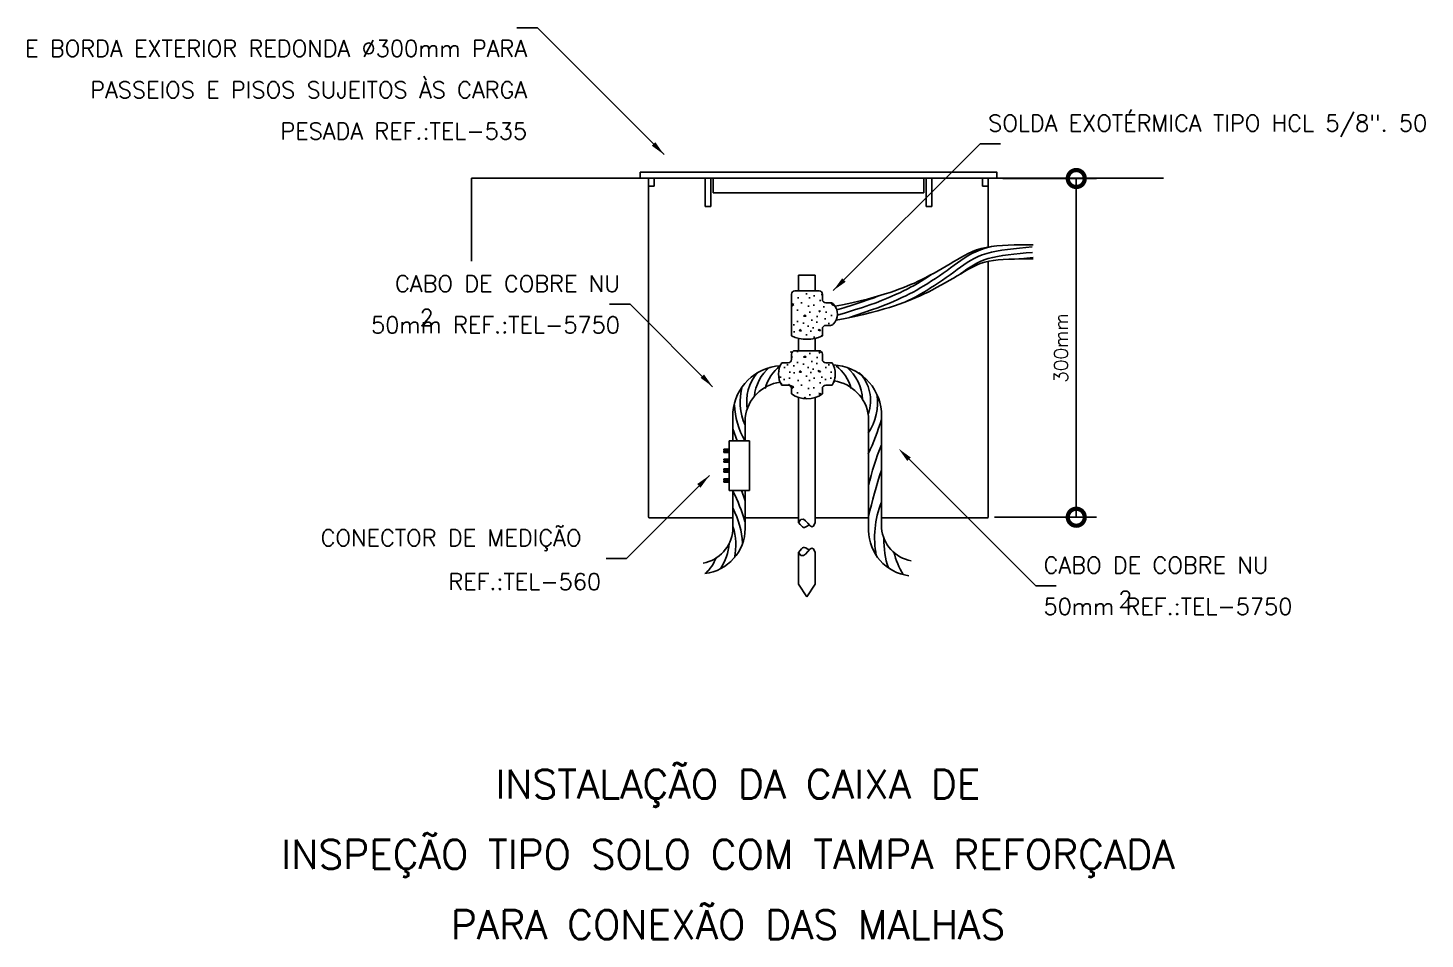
# Model space of a CAD drawing. Header units: millimetres. Extents: x -6620.9 to -6603.9, y -4745 to -4728.
# Drawn here: x -6620.84 to -6603.9, y -4745.05 to -4734 of the extents above; entities that cross this region are included whole.
import ezdxf
from ezdxf.enums import TextEntityAlignment as Align

# ---------------------------------------------------------------- set-up
doc = ezdxf.new("R2010")
doc.units = ezdxf.units.MM
doc.header["$LTSCALE"] = 10
doc.layers.add('Termotécnica', color=7, linetype='Continuous')
doc.styles.add('80CL', font='romans.shx', dxfattribs={"height": 20})
doc.styles.add('r140', font='romans.shx')
doc.styles.add('r80', font='romans.shx')
pattern_1 = [(0, (-6638.36586, -4752.77457), (0, 0.5), [0, -0.5]), (0, (-6638.36086, -4752.94957), (0, 0.5), [0, -0.5]), (0, (-6638.34586, -4752.67957), (0, 0.5), [0, -0.5]), (338.1986, (-6638.60586, -4752.83457), (1.50000014, -0.49999996), [0.0538515, -2.638731]), (216.8699, (-6638.55586, -4752.85457), (1.49999996, 1.00000006), [0.025, -2.475]), (130.6013, (-6638.57586, -4752.86957), (2.50000021, -2.99999951), [0.0460975, -4.5636745]), (206.5651, (-6638.74086, -4752.92957), (-0.4999996, -0.5000007), [0.0111805, -1.1068535]), (326.3099, (-6638.75086, -4752.93457), (0.9999998, -0.50000067), [0.018028, -1.784748]), (108.4349, (-6638.73586, -4752.94457), (-0.4999992, 1.0000002), [0.0158115, -1.5653275]), (225, (-6638.42086, -4752.97957), (-2e-16, -0.5), [0.021213, -0.6858935]), (0, (-6638.43586, -4752.99457), (0.5, 0.5), [0.03, -0.47]), (135, (-6638.40586, -4752.99457), (-0.5, 4e-17), [0.021213, -0.6858935]), (251.5651, (-6638.48086, -4752.65957), (0.4999992, 1.0000002), [0.0158115, -1.5653275]), (0, (-6638.48586, -4752.67457), (0.5, 0.5), [0.025, -0.475]), (143.1301, (-6638.46086, -4752.67457), (-1.49999996, 1.00000006), [0.025, -2.475]), (213.6901, (-6638.74586, -4752.65457), (0.9999998, 0.50000067), [0.018028, -1.784748]), (341.5651, (-6638.76086, -4752.66457), (-1.0000002, 0.4999992), [0.031623, -1.549516]), (126.8699, (-6638.73086, -4752.67457), (1.00000006, -1.49999996), [0.025, -2.475]), (0, (-6638.60086, -4752.67457), (0, 0.5), [0, -0.5]), (0, (-6638.73586, -4752.80457), (0, 0.5), [0, -0.5]), (0, (-6638.59586, -4752.98957), (0, 0.5), [0, -0.5]), (0, (-6638.46086, -4752.83457), (0, 0.5), [0, -0.5]), (0, (-6638.60586, -4752.74957), (0, 0.5), [0, -0.5]), (0, (-6638.71586, -4752.73457), (0, 0.5), [0, -0.5]), (0, (-6638.67086, -4752.76457), (0, 0.5), [0, -0.5]), (0, (-6638.69086, -4752.88457), (0, 0.5), [0, -0.5]), (0, (-6638.81086, -4752.86457), (0, 0.5), [0, -0.5]), (0, (-6638.80586, -4752.74957), (0, 0.5), [0, -0.5]), (0, (-6638.82086, -4752.63957), (0, 0.5), [0, -0.5]), (0, (-6638.66586, -4752.61957), (0, 0.5), [0, -0.5]), (0, (-6638.55586, -4752.59957), (0, 0.5), [0, -0.5]), (0, (-6638.38086, -4752.61957), (0, 0.5), [0, -0.5]), (0, (-6638.50086, -4752.77457), (0, 0.5), [0, -0.5]), (0, (-6638.55086, -4752.68457), (0, 0.5), [0, -0.5]), (0, (-6638.51086, -4752.92457), (0, 0.5), [0, -0.5]), (0, (-6638.66086, -4752.94957), (0, 0.5), [0, -0.5]), (0, (-6638.51086, -4753.05957), (0, 0.5), [0, -0.5]), (0, (-6638.67586, -4753.02957), (0, 0.5), [0, -0.5]), (0, (-6638.83586, -4753.04457), (0, 0.5), [0, -0.5]), (0, (-6638.77586, -4753.06957), (0, 0.5), [0, -0.5]), (0, (-6638.77086, -4752.99957), (0, 0.5), [0, -0.5]), (0, (-6638.43586, -4753.07957), (0, 0.5), [0, -0.5]), (0, (-6638.37586, -4752.87457), (0, 0.5), [0, -0.5]), (0, (-6638.40086, -4752.72457), (0, 0.5), [0, -0.5]), (0, (-6638.63086, -4753.08457), (0, 0.5), [0, -0.5])]

# ---------------------------------------------------------------- blocks, each defined once
blk = doc.blocks.new('_DOTSMALL')
at = {"color": 0, "linetype": 'ByBlock'}
blk.add_line((0, 0), (-1, 0), dxfattribs=at)
at = {"linetype": 'ByBlock', "const_width": 0.5}
blk.add_lwpolyline([(-0.0625, 0, 1), (0.0625, 0, 1)], format="xyb", close=True, dxfattribs=at)

msp = doc.modelspace()

# ---------------------------------------------------------------- hatches: boundary and pattern name
at = {"layer": 'Termotécnica'}
h = msp.add_hatch(dxfattribs=at)
h.set_pattern_fill('CONC', color=3, scale=0.5, style=0)
h.set_pattern_definition(pattern_1)
h.paths.add_polyline_path([(-6611.207, -4737.735), (-6611.207, -4737.648, -0.414214), (-6611.167, -4737.608), (-6611.088, -4737.608, 0.454317), (-6611.088, -4737.334), (-6611.167, -4737.334, -0.414214), (-6611.207, -4737.294), (-6611.207, -4737.229, 0.414214), (-6611.247, -4737.189), (-6611.541, -4737.189, 0.414214), (-6611.581, -4737.229), (-6611.581, -4737.735, 0.025518), (-6611.539, -4737.752, 0.167113), (-6611.249, -4737.752, 0.025518)])
h = msp.add_hatch(dxfattribs=at)
h.set_pattern_fill('CONC', color=3, scale=0.5, style=0)
h.set_pattern_definition(pattern_1)
h.paths.add_polyline_path([(-6611.541, -4737.915, 0.414214), (-6611.581, -4737.955), (-6611.581, -4738.02, -0.414214), (-6611.621, -4738.06), (-6611.7, -4738.06, 0.282121), (-6611.7, -4738.333), (-6611.621, -4738.333, -0.414214), (-6611.581, -4738.373), (-6611.581, -4738.438, 0.325403), (-6611.207, -4738.438), (-6611.207, -4738.373, -0.414214), (-6611.167, -4738.333), (-6611.088, -4738.333, 0.264673), (-6611.088, -4738.06), (-6611.167, -4738.06, -0.414214), (-6611.207, -4738.02), (-6611.207, -4737.955, 0.414214), (-6611.247, -4737.915)])

# ---------------------------------------------------------------- linework, layer by layer
at = {"layer": 'Termotécnica', "color": 2}
for p, q in [((-6614.663, -4734.001), (-6614.913, -4734.001)), ((-6613.127, -4735.537), (-6614.663, -4734.001)), ((-6611.075, -4737.185), (-6609.296, -4735.406)), ((-6609.296, -4735.406), (-6609.046, -4735.406)), ((-6612.627, -4736.166), (-6612.627, -4735.823)), ((-6612.558, -4736.166), (-6612.558, -4735.823)), ((-6612.531, -4736.002), (-6612.531, -4735.823)), ((-6609.978, -4735.823), (-6609.978, -4736.002)), ((-6609.95, -4735.823), (-6609.95, -4736.166)), ((-6609.882, -4735.823), (-6609.882, -4736.166)), ((-6609.197, -4735.823), (-6607.071, -4735.823)), ((-6609.978, -4736.002), (-6612.531, -4736.002)), ((-6612.558, -4736.166), (-6612.627, -4736.166)), ((-6609.882, -4736.166), (-6609.95, -4736.166)), ((-6613.537, -4737.352), (-6613.787, -4737.352)), ((-6612.538, -4738.351), (-6613.537, -4737.352)), ((-6610.157, -4739.231), (-6608.621, -4740.767)), ((-6612.577, -4739.427), (-6613.583, -4740.434)), ((-6613.583, -4740.434), (-6613.83, -4740.434)), ((-6608.621, -4740.767), (-6608.371, -4740.767))]:
    msp.add_line(p, q, dxfattribs=at)
at = {"layer": 'Termotécnica', "color": 1}
for p, q in [((-6615.463, -4735.823), (-6615.463, -4736.829)), ((-6609.346, -4736.714), (-6609.291, -4736.692)), ((-6609.291, -4736.692), (-6609.233, -4736.673)), ((-6609.233, -4736.673), (-6609.171, -4736.656)), ((-6609.171, -4736.656), (-6609.131, -4736.648)), ((-6609.61, -4736.879), (-6609.569, -4736.85)), ((-6609.569, -4736.85), (-6609.529, -4736.821)), ((-6609.529, -4736.821), (-6609.487, -4736.792)), ((-6609.487, -4736.792), (-6609.443, -4736.765)), ((-6609.443, -4736.765), (-6609.396, -4736.738)), ((-6609.396, -4736.738), (-6609.346, -4736.714)), ((-6609.836, -4737.038), (-6609.789, -4737.005)), ((-6609.789, -4737.005), (-6609.742, -4736.973)), ((-6609.742, -4736.973), (-6609.696, -4736.941)), ((-6609.696, -4736.941), (-6609.652, -4736.909)), ((-6609.652, -4736.909), (-6609.61, -4736.879)), ((-6610.15, -4737.226), (-6610.106, -4737.203)), ((-6610.106, -4737.203), (-6610.063, -4737.179)), ((-6610.063, -4737.179), (-6610.02, -4737.154)), ((-6610.02, -4737.154), (-6609.976, -4737.128)), ((-6609.976, -4737.128), (-6609.93, -4737.099)), ((-6609.93, -4737.099), (-6609.883, -4737.069)), ((-6609.883, -4737.069), (-6609.836, -4737.038)), ((-6610.534, -4737.393), (-6610.466, -4737.367)), ((-6610.466, -4737.367), (-6610.403, -4737.342)), ((-6610.403, -4737.342), (-6610.346, -4737.317)), ((-6610.346, -4737.317), (-6610.293, -4737.294)), ((-6610.293, -4737.294), (-6610.243, -4737.271)), ((-6610.243, -4737.271), (-6610.195, -4737.248)), ((-6610.195, -4737.248), (-6610.15, -4737.226)), ((-6610.88, -4737.513), (-6610.611, -4737.421)), ((-6610.611, -4737.421), (-6610.534, -4737.393)), ((-6612.294, -4738.864), (-6612.242, -4739.007)), ((-6612.389, -4739.108), (-6612.389, -4739.148)), ((-6612.389, -4739.228), (-6612.389, -4739.268)), ((-6612.379, -4739.108), (-6612.379, -4739.148)), ((-6612.379, -4739.228), (-6612.379, -4739.268)), ((-6612.369, -4739.108), (-6612.369, -4739.148)), ((-6612.369, -4739.228), (-6612.369, -4739.268)), ((-6612.359, -4739.108), (-6612.359, -4739.148)), ((-6612.359, -4739.228), (-6612.359, -4739.268)), ((-6612.349, -4739.108), (-6612.349, -4739.148)), ((-6612.349, -4739.228), (-6612.349, -4739.268)), ((-6612.389, -4739.348), (-6612.389, -4739.388)), ((-6612.379, -4739.348), (-6612.379, -4739.388)), ((-6612.369, -4739.348), (-6612.369, -4739.388)), ((-6612.359, -4739.348), (-6612.359, -4739.388)), ((-6612.349, -4739.348), (-6612.349, -4739.388)), ((-6612.389, -4739.468), (-6612.389, -4739.508)), ((-6612.379, -4739.468), (-6612.379, -4739.508)), ((-6612.369, -4739.468), (-6612.369, -4739.508)), ((-6612.359, -4739.468), (-6612.359, -4739.508)), ((-6612.349, -4739.468), (-6612.349, -4739.508)), ((-6612.19, -4739.607), (-6612.143, -4739.737))]:
    msp.add_line(p, q, dxfattribs=at)
at = {"layer": 'Termotécnica', "color": 2, "ltscale": 10}
for p, q in [((-6613.418, -4735.823), (-6615.463, -4735.823)), ((-6611.497, -4736.997), (-6611.497, -4737.189)), ((-6611.293, -4736.997), (-6611.497, -4736.997)), ((-6611.293, -4737.189), (-6611.293, -4736.997)), ((-6611.497, -4737.765), (-6611.497, -4737.915)), ((-6611.293, -4737.915), (-6611.293, -4737.765)), ((-6611.497, -4738.482), (-6611.497, -4739.998)), ((-6611.293, -4739.998), (-6611.293, -4738.482)), ((-6612.292, -4738.66), (-6612.292, -4739.008)), ((-6612.143, -4738.723), (-6612.143, -4739.008)), ((-6610.648, -4738.707), (-6610.648, -4740.095)), ((-6610.492, -4738.653), (-6610.492, -4740.066)), ((-6612.339, -4739.008), (-6612.09, -4739.008)), ((-6612.339, -4739.008), (-6612.339, -4739.608)), ((-6612.09, -4739.008), (-6612.09, -4739.608)), ((-6612.403, -4739.108), (-6612.403, -4739.123)), ((-6612.403, -4739.108), (-6612.339, -4739.108)), ((-6612.403, -4739.123), (-6612.394, -4739.123)), ((-6612.403, -4739.133), (-6612.403, -4739.148)), ((-6612.403, -4739.133), (-6612.394, -4739.133)), ((-6612.403, -4739.148), (-6612.339, -4739.148)), ((-6612.403, -4739.228), (-6612.403, -4739.243)), ((-6612.403, -4739.228), (-6612.339, -4739.228)), ((-6612.394, -4739.123), (-6612.394, -4739.133)), ((-6612.403, -4739.243), (-6612.394, -4739.243)), ((-6612.403, -4739.253), (-6612.394, -4739.253)), ((-6612.403, -4739.253), (-6612.403, -4739.268)), ((-6612.403, -4739.268), (-6612.339, -4739.268)), ((-6612.403, -4739.348), (-6612.403, -4739.363)), ((-6612.403, -4739.348), (-6612.339, -4739.348)), ((-6612.403, -4739.363), (-6612.394, -4739.363)), ((-6612.403, -4739.373), (-6612.403, -4739.388)), ((-6612.403, -4739.373), (-6612.394, -4739.373)), ((-6612.403, -4739.388), (-6612.339, -4739.388)), ((-6612.394, -4739.243), (-6612.394, -4739.253)), ((-6612.394, -4739.363), (-6612.394, -4739.373)), ((-6612.403, -4739.468), (-6612.403, -4739.483)), ((-6612.403, -4739.468), (-6612.339, -4739.468)), ((-6612.403, -4739.483), (-6612.394, -4739.483)), ((-6612.403, -4739.493), (-6612.403, -4739.508)), ((-6612.403, -4739.493), (-6612.394, -4739.493)), ((-6612.403, -4739.508), (-6612.339, -4739.508)), ((-6612.394, -4739.483), (-6612.394, -4739.493)), ((-6612.339, -4739.608), (-6612.09, -4739.608)), ((-6612.292, -4739.608), (-6612.292, -4740.095)), ((-6612.143, -4739.608), (-6612.143, -4740.07)), ((-6613.308, -4739.941), (-6612.292, -4739.941)), ((-6612.143, -4739.941), (-6611.497, -4739.941)), ((-6611.293, -4739.941), (-6610.648, -4739.941)), ((-6610.492, -4739.941), (-6609.204, -4739.941)), ((-6611.497, -4740.36), (-6611.497, -4740.744)), ((-6611.293, -4740.36), (-6611.293, -4740.744)), ((-6611.497, -4740.744), (-6611.396, -4740.9)), ((-6611.396, -4740.9), (-6611.293, -4740.744))]:
    msp.add_line(p, q, dxfattribs=at)
at = {"layer": 'Termotécnica', "color": 5, "ltscale": 10}
for p, q in [((-6613.315, -4735.823), (-6613.315, -4739.934)), ((-6609.197, -4735.823), (-6609.197, -4736.658)), ((-6609.197, -4736.831), (-6609.197, -4739.934))]:
    msp.add_line(p, q, dxfattribs=at)
at = {"layer": 'Termotécnica', "color": 1, "linetype": 'ByBlock'}
for p, q in [((-6609.019, -4735.827), (-6607.882, -4735.827)), ((-6608.129, -4736.238), (-6608.129, -4739.523)), ((-6609.122, -4739.934), (-6607.882, -4739.934))]:
    msp.add_line(p, q, dxfattribs=at)
at = {"layer": 'Termotécnica', "color": 3}
for p, q in [((-6611.541, -4737.189), (-6611.247, -4737.189)), ((-6611.581, -4737.735), (-6611.581, -4737.229)), ((-6611.207, -4737.294), (-6611.207, -4737.229)), ((-6611.109, -4737.334), (-6611.167, -4737.334)), ((-6611.207, -4737.735), (-6611.207, -4737.648)), ((-6611.109, -4737.608), (-6611.167, -4737.608)), ((-6611.581, -4738.02), (-6611.581, -4737.955)), ((-6611.541, -4737.915), (-6611.247, -4737.915)), ((-6611.207, -4738.02), (-6611.207, -4737.955)), ((-6611.621, -4738.06), (-6611.7, -4738.06)), ((-6611.088, -4738.06), (-6611.167, -4738.06)), ((-6611.7, -4738.333), (-6611.621, -4738.333)), ((-6611.581, -4738.438), (-6611.581, -4738.373)), ((-6611.207, -4738.438), (-6611.207, -4738.373)), ((-6611.088, -4738.333), (-6611.167, -4738.333))]:
    msp.add_line(p, q, dxfattribs=at)
at = {"layer": 'Termotécnica', "color": 3, "ltscale": 10}
for points in [[(-6613.418, -4735.748), (-6613.418, -4735.823), (-6609.094, -4735.823), (-6609.094, -4735.748)], [(-6613.246, -4735.919), (-6613.315, -4735.919), (-6613.315, -4735.823), (-6613.246, -4735.823)], [(-6609.266, -4735.919), (-6609.197, -4735.919), (-6609.197, -4735.823), (-6609.266, -4735.823)]]:
    msp.add_lwpolyline(points, close=True, dxfattribs=at)
at = {"layer": 'Termotécnica', "color": 2}
for points in [[(-6611.054, -4737.375), (-6610.965, -4737.357), (-6610.85, -4737.333), (-6610.749, -4737.31), (-6610.659, -4737.288), (-6610.58, -4737.267), (-6610.509, -4737.246), (-6610.445, -4737.226), (-6610.386, -4737.207), (-6610.33, -4737.188), (-6610.279, -4737.17), (-6610.23, -4737.152), (-6610.183, -4737.133), (-6610.137, -4737.114), (-6610.092, -4737.094), (-6610.047, -4737.073), (-6610, -4737.051), (-6609.952, -4737.026), (-6609.903, -4737), (-6609.853, -4736.973), (-6609.803, -4736.945), (-6609.754, -4736.917), (-6609.705, -4736.889), (-6609.658, -4736.861), (-6609.614, -4736.835), (-6609.571, -4736.809), (-6609.528, -4736.784), (-6609.484, -4736.759), (-6609.438, -4736.736), (-6609.389, -4736.713), (-6609.337, -4736.693), (-6609.281, -4736.676), (-6609.221, -4736.662), (-6609.158, -4736.651), (-6609.092, -4736.644), (-6609.024, -4736.638), (-6608.954, -4736.635), (-6608.882, -4736.633), (-6608.807, -4736.632), (-6608.731, -4736.631), (-6608.653, -4736.631)], [(-6611.042, -4737.546), (-6610.931, -4737.524), (-6610.813, -4737.499), (-6610.709, -4737.476), (-6610.617, -4737.453), (-6610.534, -4737.431), (-6610.46, -4737.409), (-6610.394, -4737.389), (-6610.332, -4737.369), (-6610.275, -4737.349), (-6610.22, -4737.33), (-6610.169, -4737.311), (-6610.119, -4737.291), (-6610.07, -4737.271), (-6610.022, -4737.249), (-6609.974, -4737.227), (-6609.924, -4737.203), (-6609.874, -4737.177), (-6609.823, -4737.15), (-6609.771, -4737.122), (-6609.72, -4737.093), (-6609.669, -4737.065), (-6609.619, -4737.036), (-6609.572, -4737.008), (-6609.527, -4736.981), (-6609.484, -4736.955), (-6609.443, -4736.931), (-6609.404, -4736.909), (-6609.364, -4736.889), (-6609.324, -4736.87), (-6609.281, -4736.854), (-6609.236, -4736.84), (-6609.187, -4736.829), (-6609.134, -4736.82), (-6609.076, -4736.813), (-6609.014, -4736.808), (-6608.948, -4736.805), (-6608.878, -4736.803), (-6608.806, -4736.802), (-6608.731, -4736.802), (-6608.653, -4736.802)]]:
    msp.add_lwpolyline(points, dxfattribs=at)
at = {"layer": 'Termotécnica', "color": 1}
for points in [[(-6610.2, -4737.322), (-6610.167, -4737.307), (-6610.121, -4737.284), (-6610.076, -4737.26), (-6610.032, -4737.236), (-6609.987, -4737.21), (-6609.942, -4737.183), (-6609.895, -4737.154), (-6609.848, -4737.123), (-6609.8, -4737.091), (-6609.752, -4737.059), (-6609.705, -4737.026), (-6609.658, -4736.994), (-6609.614, -4736.962), (-6609.572, -4736.932), (-6609.531, -4736.902), (-6609.492, -4736.874), (-6609.452, -4736.847), (-6609.41, -4736.82), (-6609.366, -4736.796), (-6609.32, -4736.773), (-6609.269, -4736.753), (-6609.215, -4736.735), (-6609.156, -4736.72), (-6609.095, -4736.707), (-6609.03, -4736.696), (-6608.962, -4736.687), (-6608.891, -4736.678), (-6608.818, -4736.671), (-6608.742, -4736.664), (-6608.664, -4736.657)], [(-6609.542, -4736.99), (-6609.534, -4736.984), (-6609.493, -4736.955), (-6609.454, -4736.927), (-6609.416, -4736.901), (-6609.377, -4736.876), (-6609.336, -4736.853), (-6609.293, -4736.832), (-6609.247, -4736.814), (-6609.196, -4736.797), (-6609.142, -4736.783), (-6609.083, -4736.771), (-6609.02, -4736.76), (-6608.954, -4736.751), (-6608.884, -4736.743), (-6608.811, -4736.736), (-6608.736, -4736.729), (-6608.659, -4736.722)], [(-6608.827, -4736.802), (-6608.805, -4736.8), (-6608.73, -4736.793), (-6608.653, -4736.786)], [(-6611.026, -4737.483), (-6610.928, -4737.455), (-6610.817, -4737.421), (-6610.719, -4737.39), (-6610.633, -4737.36), (-6610.557, -4737.333), (-6610.489, -4737.307), (-6610.428, -4737.282), (-6610.372, -4737.258), (-6610.319, -4737.234), (-6610.27, -4737.212), (-6610.224, -4737.19), (-6610.18, -4737.168), (-6610.137, -4737.146), (-6610.095, -4737.123), (-6610.053, -4737.098), (-6610.01, -4737.072), (-6609.965, -4737.044), (-6609.919, -4737.015), (-6609.872, -4736.984), (-6609.869, -4736.982)], [(-6611.034, -4737.418), (-6610.947, -4737.393), (-6610.836, -4737.359), (-6610.739, -4737.328), (-6610.655, -4737.299), (-6610.58, -4737.272), (-6610.525, -4737.251)]]:
    msp.add_lwpolyline(points, dxfattribs=at)
at = {"layer": 'Termotécnica', "color": 2, "ltscale": 10}
for points in [[(-6611.497, -4739.998), (-6611.467, -4739.962), (-6611.438, -4739.959), (-6611.411, -4739.978), (-6611.385, -4740.007), (-6611.36, -4740.035), (-6611.337, -4740.05), (-6611.315, -4740.042), (-6611.293, -4739.998)], [(-6611.497, -4739.998), (-6611.477, -4740.022), (-6611.462, -4740.04), (-6611.449, -4740.052), (-6611.437, -4740.057), (-6611.424, -4740.057), (-6611.409, -4740.052), (-6611.391, -4740.042), (-6611.367, -4740.027)], [(-6611.497, -4740.36), (-6611.477, -4740.336), (-6611.462, -4740.318), (-6611.449, -4740.306), (-6611.437, -4740.301), (-6611.424, -4740.301), (-6611.409, -4740.306), (-6611.391, -4740.316), (-6611.367, -4740.331)], [(-6611.497, -4740.36), (-6611.467, -4740.396), (-6611.438, -4740.399), (-6611.411, -4740.38), (-6611.385, -4740.351), (-6611.36, -4740.323), (-6611.337, -4740.308), (-6611.315, -4740.316), (-6611.293, -4740.36)]]:
    msp.add_lwpolyline(points, dxfattribs=at)
at = {"layer": 'Termotécnica', "color": 3}
for centre, radius, start, end in [((-6611.541, -4737.229), 0.04, 90, 180), ((-6611.247, -4737.229), 0.04, 0, 90), ((-6611.167, -4737.294), 0.04, 180, 270), ((-6611.109, -4737.384), 0.05, 41.2425, 90), ((-6611.207, -4737.471), 0.181, 318.7575, 41.2425), ((-6611.167, -4737.648), 0.04, 90, 180), ((-6611.109, -4737.558), 0.05, 270, 318.7575), ((-6611.394, -4737.331), 0.445, 245.1786, 294.8214), ((-6611.621, -4738.02), 0.04, 270, 0), ((-6611.541, -4737.955), 0.04, 90, 180), ((-6611.247, -4737.955), 0.04, 0, 90), ((-6611.167, -4738.02), 0.04, 180, 270), ((-6611.478, -4738.197), 0.261, 148.4903, 211.5097), ((-6611.328, -4738.197), 0.276, 330.3506, 29.6494), ((-6611.621, -4738.373), 0.04, 0, 90), ((-6611.167, -4738.373), 0.04, 90, 180), ((-6611.394, -4738.181), 0.318, 233.95, 306.05)]:
    msp.add_arc(centre, radius, start, end, dxfattribs=at)
at = {"layer": 'Termotécnica', "color": 2, "ltscale": 10}
for centre, radius, start, end in [((-6611.68, -4738.709), 0.614, 93.6005, 175.4685), ((-6611.104, -4738.701), 0.614, 4.5315, 87.2142), ((-6611.657, -4738.782), 0.489, 97.276, 173.0449), ((-6611.134, -4738.766), 0.489, 6.9551, 81.9448), ((-6612.701, -4740.064), 0.558, 277.2155, 359.3933), ((-6610.048, -4740.025), 0.445, 185.3181, 259.2796), ((-6612.736, -4740.054), 0.445, 280.7204, 354.6819), ((-6610.09, -4740.089), 0.558, 180.6067, 262.7845)]:
    msp.add_arc(centre, radius, start, end, dxfattribs=at)
at = {"layer": 'Termotécnica', "color": 1}
for centre, radius, start, end in [((-6611.572, -4738.535), 0.554, 139.9383, 189.5407), ((-6611.511, -4738.516), 0.523, 129.9916, 174.6836), ((-6611.388, -4738.513), 0.531, 128.5119, 164.6046), ((-6611.37, -4738.513), 0.531, 15.3954, 51.4881), ((-6611.259, -4738.527), 0.539, 2.2539, 49.6655), ((-6611.114, -4738.52), 0.491, 341.1155, 44.0445), ((-6611.508, -4738.532), 0.697, 164.6158, 204.0996), ((-6611.195, -4738.547), 0.656, 326.041, 9.1253), ((-6611.341, -4738.537), 0.932, 181.9724, 209.9915), ((-6613.249, -4737.938), 2.874, 334.7186, 343.6221), ((-6607.465, -4740.283), 3.266, 157.9605, 167.0735), ((-6600.629, -4742.413), 10.324, 162.8168, 166.053), ((-6614.47, -4740.682), 2.425, 16.6381, 26.0575), ((-6613.281, -4740.328), 1.11, 4.119, 26.8485), ((-6609.408, -4740.182), 1.166, 158.3556, 190.7695), ((-6612.975, -4740.27), 0.718, 347.5669, 17.9908), ((-6613.05, -4740.177), 0.718, 327.7943, 354.1056), ((-6609.452, -4740.218), 1.01, 178.4397, 199.0912), ((-6612.943, -4740.259), 0.477, 311.2005, 340.2359), ((-6609.36, -4740.113), 1.01, 194.0819, 210.7911)]:
    msp.add_arc(centre, radius, start, end, dxfattribs=at)
at = {"layer": 'Termotécnica', "color": 2}
for centre, start, end in [((-6613.308, -4739.934), 180, 270), ((-6609.204, -4739.934), 270, 0)]:
    msp.add_arc(centre, 0.00686, start, end, dxfattribs=at)
at = {"layer": 'Termotécnica', "color": 3}
for p in [(-6611.588, -4737.93), (-6611.705, -4738.315), (-6611.696, -4738.33), (-6611.613, -4738.327), (-6611.067, -4738.293), (-6611.061, -4738.274), (-6611.054, -4738.238), (-6611.228, -4738.439)]:
    msp.add_point(p, dxfattribs=at)
at = {"layer": 'Termotécnica', "color": 1}
msp.add_point((-6611.576, -4737.992), dxfattribs=at)
at = {"layer": 'Termotécnica', "color": 2}
for points in [[(-6613.232, -4735.387), (-6613.275, -4735.43), (-6613.127, -4735.537)], [(-6610.926, -4737.08), (-6610.968, -4737.037), (-6611.075, -4737.185)], [(-6612.643, -4738.202), (-6612.685, -4738.244), (-6612.538, -4738.351)], [(-6610.178, -4739.252), (-6610.135, -4739.21), (-6610.283, -4739.103)], [(-6612.726, -4739.532), (-6612.684, -4739.575), (-6612.577, -4739.427)]]:
    msp.add_solid(points, dxfattribs=at)

# ---------------------------------------------------------------- block references
at = {"layer": 'Termotécnica', "color": 2, "linetype": 'ByBlock', "xscale": 0.411428571428587, "yscale": 0.411428571428587, "zscale": 0.4114285714285715}
for p, rotation in [((-6608.129, -4735.827), 90), ((-6608.129, -4739.934), 270)]:
    msp.add_blockref('_DOTSMALL', p, dxfattribs=dict(at, rotation=rotation))

# ---------------------------------------------------------------- texts
at = {"layer": 'Termotécnica', "color": 2, "style": 'r80'}
for s, p in [('E BORDA EXTERIOR REDONDA %%c300mm PARA', (-6614.788, -4734.35)), ('PASSEIOS E PISOS SUJEITOS ÀS CARGA', (-6614.787, -4734.852)), ('PESADA REF.:TEL-535', (-6614.787, -4735.352)), ('CABO DE COBRE NU', (-6613.663, -4737.202)), ('50mm REF.:TEL-5750', (-6613.662, -4737.702))]:
    msp.add_text(s, height=0.2, dxfattribs=at).set_placement(p, align=Align.RIGHT)
for s, p in [('SOLDA EXOTÉRMICA TIPO HCL 5/8". 50', (-6609.197, -4735.256)), ('2', (-6616.091, -4737.613)), ('CONECTOR DE MEDIÇÃO', (-6617.291, -4740.284)), ('CABO DE COBRE NU', (-6608.525, -4740.615)), ('REF.:TEL-560', (-6615.742, -4740.815)), ('50mm REF.:TEL-5750', (-6608.526, -4741.116)), ('2', (-6607.62, -4741.029))]:
    msp.add_text(s, height=0.2, dxfattribs=at).set_placement(p)
at = {"layer": 'Termotécnica', "color": 5, "style": 'r140'}
for s, p in [(' INSTALAÇÃO DA CAIXA DE', (-6612.352, -4743.451)), ('INSPEÇÃO TIPO SOLO COM TAMPA REFORÇADA', (-6612.352, -4744.302)), ('PARA CONEXÃO DAS MALHAS', (-6612.352, -4745.154))]:
    msp.add_text(s, height=0.35, dxfattribs=at).set_placement(p, align=Align.BOTTOM_CENTER)
at = {"layer": 'Termotécnica', "color": 1, "linetype": 'ByBlock', "insert": (-6608.314, -4737.881), "char_height": 0.1646, "attachment_point": 5, "rotation": 90, "style": '80CL'}
msp.add_mtext('300mm', dxfattribs=at)

doc.saveas('drawing.dxf')
